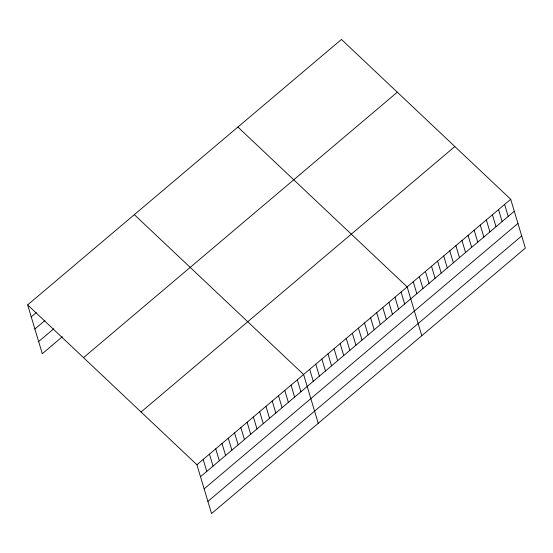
<?xml version="1.0" encoding="UTF-8"?>
<svg xmlns="http://www.w3.org/2000/svg" width="553" height="553" viewBox="0 0 553 553"><rect width="100%" height="100%" fill="white"/><g stroke="black" fill="none" stroke-linecap="round" stroke-linejoin="round"><path stroke-width="0.83" d="M27.65 304.897L341.45 39.45L510.709 199.294L525.35 248.103L211.55 513.55L196.909 464.741L27.65 304.897L42.291 353.706L62.378 336.715M31.238 316.862L36.263 312.618M34.887 329.021L44.931 320.526M38.648 341.547L53.71 328.807M83.503 357.646L397.303 92.199M141.056 411.992L454.849 146.545M196.909 464.741L510.709 199.294M200.504 476.707L514.297 211.26M204.147 488.866L517.947 223.419M207.907 501.391L521.7 235.944M237.894 127.045L407.153 286.896L421.794 335.699M134.338 214.647L303.604 374.492L318.245 423.301M504.613 204.451L508.207 216.417M498.523 209.601L502.117 221.566M492.433 214.751L496.02 226.716M486.343 219.907L489.93 231.873M480.253 225.057L483.84 237.023M474.156 230.214L477.751 242.179M468.066 235.364L471.661 247.329M461.976 240.52L465.564 252.486M455.886 245.67L459.474 257.636M449.796 250.82L453.384 262.786M443.7 255.977L447.294 267.942M437.61 261.127L441.204 273.092M431.52 266.283L435.107 278.249M425.43 271.433L429.017 283.399M419.34 276.59L422.927 288.555M413.243 281.74L416.838 293.705M401.063 292.046L404.651 304.012M394.973 297.196L398.561 309.162M388.883 302.353L392.471 314.318M382.787 307.503L386.381 319.468M376.697 312.659L380.284 324.625M370.607 317.809L374.194 329.775M364.517 322.966L368.104 334.931M358.427 328.116L362.015 340.081M352.33 333.265L355.925 345.231M346.24 338.422L349.828 350.388M340.15 343.572L343.738 355.538M334.06 348.729L337.648 360.694M327.964 353.879L331.558 365.844M321.874 359.035L325.468 371.001M315.784 364.185L319.371 376.151M309.694 369.342L313.281 381.307M297.327 379.8L300.915 391.766M291.051 385.109L294.638 397.075M284.774 390.418L288.362 402.384M278.498 395.727L282.085 407.692M272.221 401.036L275.809 413.001M265.945 406.344L269.539 418.31M259.668 411.653L263.263 423.619M253.392 416.962L256.986 428.928M247.115 422.271L250.709 434.236M240.845 427.58L244.433 439.545M234.569 432.888L238.156 444.854M228.292 438.197L231.88 450.163M222.016 443.506L225.603 455.472M215.739 448.815L219.327 460.78M209.463 454.124L213.05 466.089M203.186 459.432L206.774 471.398"/></g></svg>
